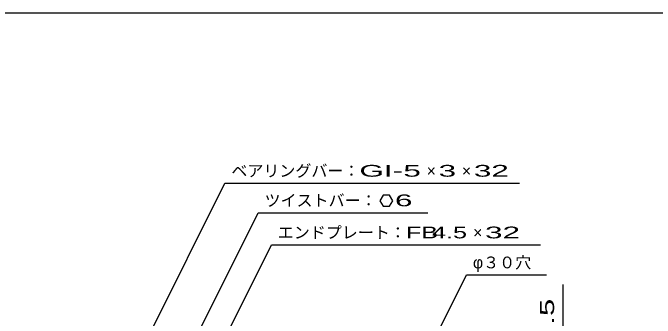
# Model space of a CAD drawing. Units: millimetres, scale not verified. Extents: x -1456 to 1385, y -1026 to 843.
# Drawn here: x -975 to -172, y 462 to 843 of the extents above; entities that cross this region are included whole.
import ezdxf
from ezdxf.enums import TextEntityAlignment as Align

# ---------------------------------------------------------------- set-up
doc = ezdxf.new("R2010")
doc.units = ezdxf.units.MM
doc.header["$LTSCALE"] = 8
doc.layers.add('0_2', color=150, linetype='Continuous', lineweight=25)
doc.layers.add('22', color=4, linetype='Continuous', lineweight=25)
doc.styles.add('ベクトル', font='')
doc.styles.get('ベクトル').set_extended_font_data('ベクトル')

msp = doc.modelspace()

# ---------------------------------------------------------------- linework, layer by layer
at = {"layer": '0_2'}
msp.add_line((-1383.2, 842.8), (1384.8, 842.8), dxfattribs=at)
at = {"layer": '22'}
for p, q in [((-862, 325.5), (-709.75, 630)), ((-709.75, 630), (-341.75, 630)), ((-512.25, 615.212), (-516.25, 608.284)), ((-504.25, 615.212), (-512.25, 615.212)), ((-500.25, 608.2), (-504.25, 615.212)), ((-516.25, 608.284), (-512.25, 601.356)), ((-504.25, 601.356), (-500.25, 608.284)), ((-512.25, 601.356), (-504.25, 601.356)), ((-789.5, 350.5), (-668.25, 593)), ((-668.25, 593), (-456.25, 593)), ((-729.5, 397.5), (-651.75, 553)), ((-651.75, 553), (-315.75, 553)), ((-472, 387.6), (-408, 515.6)), ((-408, 515.6), (-308, 515.6)), ((-287.5, 407.5), (-287.5, 503.5))]:
    msp.add_line(p, q, dxfattribs=at)

# ---------------------------------------------------------------- texts
at = {"layer": '22', "color": 2, "style": 'ベクトル'}
for s, p in [('ベアリングバー：', (-701.75, 645.6)), ('×', (-457.75, 645.6)), ('×', (-413.75, 645.6)), ('ツイストバー：', (-660.25, 608.6)), ('エンドプレート：', (-643.75, 568.6)), ('×', (-399.75, 568.6)), ('φ３０穴', (-400, 531.2))]:
    msp.add_text(s, height=14.66, dxfattribs=at).set_placement(p, align=Align.MIDDLE_LEFT)
for s, width, p in [('GI-', 2, (-541.75, 645.6)), (' 5 ', 2, (-497.75, 645.6)), (' 3 ', 2, (-453.75, 645.6)), (' 32 ', 2, (-409.75, 645.6)), (' 6 ', 2, (-508.25, 608.684)), ('FB', 1.6, (-483.75, 568.6)), (' 4.5 ', 1.6, (-459.75, 568.6)), (' 32 ', 2, (-395.75, 568.6))]:
    msp.add_text(s, height=14.66, dxfattribs=dict(at, width=width)).set_placement(p, align=Align.MIDDLE_LEFT)
at = {"layer": '22', "color": 2, "style": 'ベクトル', "width": 1.65}
msp.add_text(' 36.5 ', height=17.6, rotation=90, dxfattribs=at).set_placement((-307.5, 399.5), align=Align.MIDDLE_LEFT)

doc.saveas('drawing.dxf')
